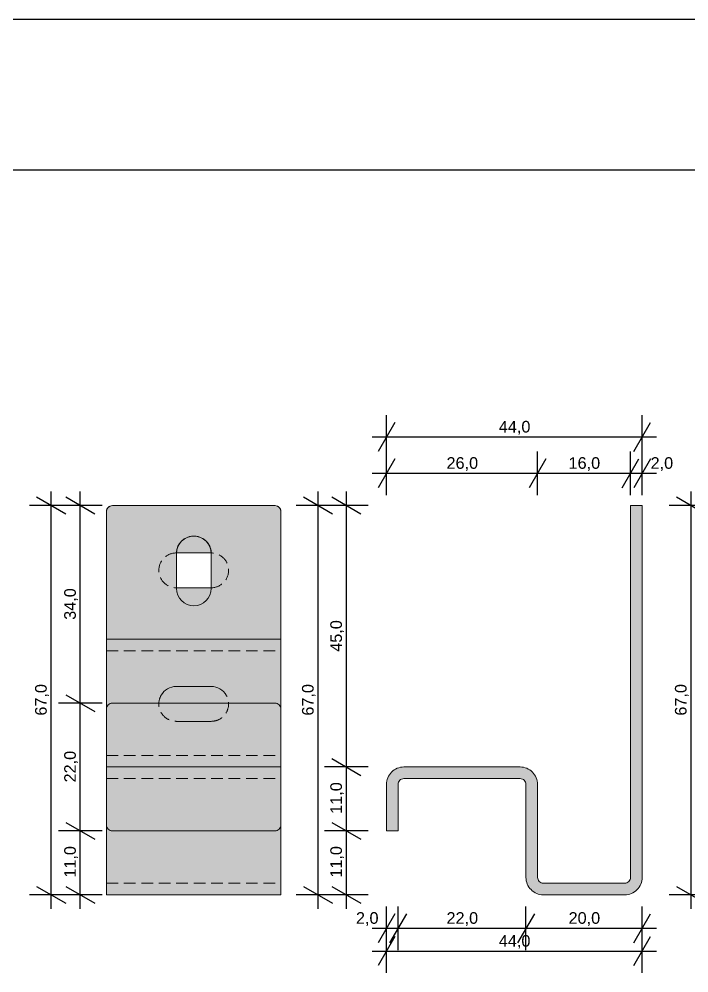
# Model space of a CAD drawing. Extents: x -106823 to -42801, y 48734 to 74234.
# Drawn here: x -51002 to -49850, y 72591 to 74234 of the extents above; entities that cross this region are included whole.
import ezdxf

# ---------------------------------------------------------------- set-up
doc = ezdxf.new("R2010")
doc.units = 0
doc.header["$MEASUREMENT"] = 0
doc.linetypes.add('Hidden Line', pattern=[30, 20, -10])
for name, color, linetype, lineweight, true_color in [('0_Pen_No__2', 7, 'Continuous', 15, 0x7f7f7f), ('2D Drafting - General_Pen_No__141', 7, 'Continuous', 0, 0xe8e8e8), ('2D Drafting - General_Pen_No__2', 7, 'Continuous', 15, 0x7f7f7f), ('2D Drafting - General_Pen_No__5', 7, 'Continuous', 25, 0x40a5ff), ('Dimensioning - General_Pen_No__5', 7, 'Continuous', 25, 0x40a5ff), ('ELE-VIEW_1_Pen_No__2', 7, 'Continuous', 15, 0x7f7f7f), ('ELE-warstwy_Pen_No__2', 7, 'Continuous', 15, 0x7f7f7f), ('F0-warstwy_Pen_No__2', 7, 'Continuous', 15, 0x7f7f7f)]:
    doc.layers.add(name, color=color, linetype=linetype, lineweight=lineweight, true_color=true_color)
doc.layers.add('Dimensioning - General', color=7, linetype='Continuous')
doc.styles.add('GENERATED_STYLE_2', font='arial.ttf')
doc.dimstyles.new('GENERATED_STYLE__3', dxfattribs={"dimtxt": 20, "dimasz": 38, "dimexe": 0.18, "dimexo": 0, "dimgap": 0.09, "dimtad": 1, "dimtih": 1, "dimtoh": 1, "dimdec": 1, "dimlfac": 0.1, "dimzin": 0, "dimdsep": 46, "dimtxsty": 'GENERATED_STYLE_2', "dimblk": 'ARROWHEAD_2', "dimblk1": 'ARROWHEAD_2', "dimblk2": 'ARROWHEAD_2', "dimcen": 0.09, "dimclrd": 256, "dimclre": 256, "dimclrt": 256, "dimadec": 0, "dimazin": 0, "dimtfac": 1, "dimtdec": 4, "dimtmove": 0, "dimatfit": 3, "dimfxl": 0, "dimtolj": 1, "dimtzin": 0, "dimarcsym": 0})
doc.dimstyles.new('GENERATED_STYLE__4', dxfattribs={"dimtxt": 20, "dimasz": 38, "dimexe": 0.18, "dimexo": 0, "dimgap": 0.09, "dimtad": 1, "dimdec": 1, "dimlfac": 0.1, "dimzin": 0, "dimdsep": 46, "dimtxsty": 'GENERATED_STYLE_2', "dimblk": 'ARROWHEAD_2', "dimblk1": 'ARROWHEAD_2', "dimblk2": 'ARROWHEAD_2', "dimcen": 0.09, "dimclrd": 256, "dimclre": 256, "dimclrt": 256, "dimadec": 0, "dimazin": 0, "dimtfac": 1, "dimtdec": 4, "dimtmove": 0, "dimatfit": 3, "dimfxl": 0, "dimtolj": 1, "dimtzin": 0, "dimarcsym": 0})

# ---------------------------------------------------------------- blocks, each defined once
blk = doc.blocks.new('*D83')
at = {"layer": 'Dimensioning - General_Pen_No__5', "linetype": 'Continuous'}
for p, q in [((-50370.2, 73414.3), (-50370.2, 73489.3)), ((-50110.2, 73414.3), (-50110.2, 73489.3)), ((-50355.7, 73476.8), (-50384.6, 73426.8)), ((-50095.7, 73476.8), (-50124.6, 73426.8)), ((-50394.6, 73451.8), (-50370.2, 73451.8)), ((-50370.2, 73451.8), (-50110.2, 73451.8))]:
    blk.add_line(p, q, dxfattribs=at)
at = {"layer": 'Dimensioning - General_Pen_No__5', "char_height": 20, "attachment_point": 7, "style": 'GENERATED_STYLE_2'}
for s, insert in [('{26,0}', (-50266.8, 73455.8)), ('{16,0}', (-50056.8, 73455.8)), ('{2,0}', (-49915.7, 73455.8))]:
    blk.add_mtext(s, dxfattribs=dict(at, insert=insert))
blk = doc.blocks.new('ARROWHEAD_2')
at = {"color": 0, "linetype": 'Continuous', "lineweight": 0}
for p, q in [((-0.378, -0.655), (0.378, 0.655)), ((0, 0), (-1, 0))]:
    blk.add_line(p, q, dxfattribs=at)
blk = doc.blocks.new('*D84')
at = {"layer": 'Dimensioning - General_Pen_No__5', "linetype": 'Continuous'}
for p, q in [((-50110.2, 73414.3), (-50110.2, 73489.3)), ((-49950.2, 73414.3), (-49950.2, 73489.3)), ((-50095.7, 73476.8), (-50124.6, 73426.8)), ((-49964.6, 73426.8), (-49935.7, 73476.8)), ((-50110.2, 73451.8), (-49950.2, 73451.8))]:
    blk.add_line(p, q, dxfattribs=at)
at = {"layer": 'Dimensioning - General_Pen_No__5', "char_height": 20, "attachment_point": 7, "style": 'GENERATED_STYLE_2'}
for s, insert in [('{26,0}', (-50266.8, 73455.8)), ('{16,0}', (-50056.8, 73455.8)), ('{2,0}', (-49915.7, 73455.8))]:
    blk.add_mtext(s, dxfattribs=dict(at, insert=insert))
blk = doc.blocks.new('*D85')
at = {"layer": 'Dimensioning - General_Pen_No__5', "linetype": 'Continuous'}
for p, q in [((-49950.2, 73414.3), (-49950.2, 73489.3)), ((-49930.2, 73414.3), (-49930.2, 73489.3)), ((-49964.6, 73426.8), (-49935.7, 73476.8)), ((-49915.7, 73476.8), (-49944.6, 73426.8)), ((-49950.2, 73451.8), (-49930.2, 73451.8)), ((-49930.2, 73451.8), (-49905.7, 73451.8))]:
    blk.add_line(p, q, dxfattribs=at)
at = {"layer": 'Dimensioning - General_Pen_No__5', "char_height": 20, "attachment_point": 7, "style": 'GENERATED_STYLE_2'}
for s, insert in [('{26,0}', (-50266.8, 73455.8)), ('{16,0}', (-50056.8, 73455.8)), ('{2,0}', (-49915.7, 73455.8))]:
    blk.add_mtext(s, dxfattribs=dict(at, insert=insert))
blk = doc.blocks.new('*D86')
at = {"layer": 'Dimensioning - General_Pen_No__5', "linetype": 'Continuous'}
for p, q in [((-50370.2, 73476.8), (-50370.2, 73551.8)), ((-49930.2, 73476.8), (-49930.2, 73551.8)), ((-50355.7, 73539.3), (-50384.6, 73489.3)), ((-49944.6, 73489.3), (-49915.7, 73539.3)), ((-50394.6, 73514.3), (-50370.2, 73514.3)), ((-50370.2, 73514.3), (-49930.2, 73514.3)), ((-49930.2, 73514.3), (-49905.7, 73514.3))]:
    blk.add_line(p, q, dxfattribs=at)
at = {"layer": 'Dimensioning - General_Pen_No__5', "insert": (-50176.8, 73518.3), "char_height": 20, "attachment_point": 7, "style": 'GENERATED_STYLE_2'}
blk.add_mtext('{44,0}', dxfattribs=at)
blk = doc.blocks.new('*D87')
at = {"layer": 'Dimensioning - General_Pen_No__5', "linetype": 'Continuous'}
for p, q in [((-50464, 72850.5), (-50414, 72821.6)), ((-50401.5, 72836.1), (-50476.5, 72836.1)), ((-50439, 72726.1), (-50439, 72836.1)), ((-50401.5, 72726.1), (-50476.5, 72726.1)), ((-50464, 72740.5), (-50414, 72711.6)), ((-50439, 72701.6), (-50439, 72726.1))]:
    blk.add_line(p, q, dxfattribs=at)
at = {"layer": 'Dimensioning - General_Pen_No__5', "char_height": 20, "attachment_point": 7, "rotation": 90, "style": 'GENERATED_STYLE_2'}
for s, insert in [('{45,0}', (-50443, 73144.5)), ('{11,0}', (-50443, 72865.5)), ('{11,0}', (-50443, 72755.5))]:
    blk.add_mtext(s, dxfattribs=dict(at, insert=insert))
blk = doc.blocks.new('*D88')
at = {"layer": 'Dimensioning - General_Pen_No__5', "linetype": 'Continuous'}
for p, q in [((-50464, 72960.5), (-50414, 72931.6)), ((-50401.5, 72946.1), (-50476.5, 72946.1)), ((-50439, 72836.1), (-50439, 72946.1)), ((-50464, 72850.5), (-50414, 72821.6)), ((-50401.5, 72836.1), (-50476.5, 72836.1))]:
    blk.add_line(p, q, dxfattribs=at)
at = {"layer": 'Dimensioning - General_Pen_No__5', "char_height": 20, "attachment_point": 7, "rotation": 90, "style": 'GENERATED_STYLE_2'}
for s, insert in [('{45,0}', (-50443, 73144.5)), ('{11,0}', (-50443, 72865.5)), ('{11,0}', (-50443, 72755.5))]:
    blk.add_mtext(s, dxfattribs=dict(at, insert=insert))
blk = doc.blocks.new('*D89')
at = {"layer": 'Dimensioning - General_Pen_No__5', "linetype": 'Continuous'}
for p, q in [((-50439, 73396.1), (-50439, 73420.5)), ((-50414, 73381.6), (-50464, 73410.5)), ((-50401.5, 73396.1), (-50476.5, 73396.1)), ((-50439, 72946.1), (-50439, 73396.1)), ((-50464, 72960.5), (-50414, 72931.6)), ((-50401.5, 72946.1), (-50476.5, 72946.1))]:
    blk.add_line(p, q, dxfattribs=at)
at = {"layer": 'Dimensioning - General_Pen_No__5', "char_height": 20, "attachment_point": 7, "rotation": 90, "style": 'GENERATED_STYLE_2'}
for s, insert in [('{45,0}', (-50443, 73144.5)), ('{11,0}', (-50443, 72865.5)), ('{11,0}', (-50443, 72755.5))]:
    blk.add_mtext(s, dxfattribs=dict(at, insert=insert))
blk = doc.blocks.new('*D90')
at = {"layer": 'Dimensioning - General_Pen_No__5', "linetype": 'Continuous'}
for p, q in [((-50355.7, 72693.4), (-50384.6, 72643.4)), ((-50370.2, 72630.9), (-50370.2, 72705.9)), ((-50335.7, 72693.4), (-50364.6, 72643.4)), ((-50350.2, 72630.9), (-50350.2, 72705.9)), ((-50394.6, 72668.4), (-50370.2, 72668.4)), ((-50370.2, 72668.4), (-50350.2, 72668.4))]:
    blk.add_line(p, q, dxfattribs=at)
at = {"layer": 'Dimensioning - General_Pen_No__5', "char_height": 20, "attachment_point": 7, "style": 'GENERATED_STYLE_2'}
for s, insert in [('{2,0}', (-50422.6, 72672.4)), ('{22,0}', (-50266.8, 72672.4)), ('{20,0}', (-50056.8, 72672.4))]:
    blk.add_mtext(s, dxfattribs=dict(at, insert=insert))
blk = doc.blocks.new('*D91')
at = {"layer": 'Dimensioning - General_Pen_No__5', "linetype": 'Continuous'}
for p, q in [((-50335.7, 72693.4), (-50364.6, 72643.4)), ((-50350.2, 72630.9), (-50350.2, 72705.9)), ((-50115.7, 72693.4), (-50144.6, 72643.4)), ((-50130.2, 72630.9), (-50130.2, 72705.9)), ((-50350.2, 72668.4), (-50130.2, 72668.4))]:
    blk.add_line(p, q, dxfattribs=at)
at = {"layer": 'Dimensioning - General_Pen_No__5', "char_height": 20, "attachment_point": 7, "style": 'GENERATED_STYLE_2'}
for s, insert in [('{2,0}', (-50422.6, 72672.4)), ('{22,0}', (-50266.8, 72672.4)), ('{20,0}', (-50056.8, 72672.4))]:
    blk.add_mtext(s, dxfattribs=dict(at, insert=insert))
blk = doc.blocks.new('*D92')
at = {"layer": 'Dimensioning - General_Pen_No__5', "linetype": 'Continuous'}
for p, q in [((-50115.7, 72693.4), (-50144.6, 72643.4)), ((-50130.2, 72630.9), (-50130.2, 72705.9)), ((-49944.6, 72643.4), (-49915.7, 72693.4)), ((-49930.2, 72630.9), (-49930.2, 72705.9)), ((-50130.2, 72668.4), (-49930.2, 72668.4)), ((-49930.2, 72668.4), (-49905.7, 72668.4))]:
    blk.add_line(p, q, dxfattribs=at)
at = {"layer": 'Dimensioning - General_Pen_No__5', "char_height": 20, "attachment_point": 7, "style": 'GENERATED_STYLE_2'}
for s, insert in [('{2,0}', (-50422.6, 72672.4)), ('{22,0}', (-50266.8, 72672.4)), ('{20,0}', (-50056.8, 72672.4))]:
    blk.add_mtext(s, dxfattribs=dict(at, insert=insert))
blk = doc.blocks.new('*D93')
at = {"layer": 'Dimensioning - General_Pen_No__5', "linetype": 'Continuous'}
for p, q in [((-50370.2, 72591.5), (-50370.2, 72666.5)), ((-49930.2, 72591.5), (-49930.2, 72666.5)), ((-50355.7, 72654), (-50384.6, 72604)), ((-49944.6, 72604), (-49915.7, 72654)), ((-50394.6, 72629), (-50370.2, 72629)), ((-50370.2, 72629), (-49930.2, 72629)), ((-49930.2, 72629), (-49905.7, 72629))]:
    blk.add_line(p, q, dxfattribs=at)
at = {"layer": 'Dimensioning - General_Pen_No__5', "insert": (-50176.8, 72633), "char_height": 20, "attachment_point": 7, "style": 'GENERATED_STYLE_2'}
blk.add_mtext('{44,0}', dxfattribs=at)
blk = doc.blocks.new('*D94')
at = {"layer": 'Dimensioning - General_Pen_No__5', "linetype": 'Continuous'}
for p, q in [((-49846.1, 73396.1), (-49846.1, 73420.5)), ((-49821.1, 73381.6), (-49871.1, 73410.5)), ((-49808.6, 73396.1), (-49883.6, 73396.1)), ((-49846.1, 72726.1), (-49846.1, 73396.1)), ((-49808.6, 72726.1), (-49883.6, 72726.1)), ((-49871.1, 72740.5), (-49821.1, 72711.6)), ((-49846.1, 72701.6), (-49846.1, 72726.1))]:
    blk.add_line(p, q, dxfattribs=at)
at = {"layer": 'Dimensioning - General_Pen_No__5', "insert": (-49850.1, 73034.5), "char_height": 20, "attachment_point": 7, "rotation": 90, "style": 'GENERATED_STYLE_2'}
blk.add_mtext('{67,0}', dxfattribs=at)
blk = doc.blocks.new('*D95')
at = {"layer": 'Dimensioning - General_Pen_No__5', "linetype": 'Continuous'}
for p, q in [((-50487.7, 73396.1), (-50487.7, 73420.5)), ((-50462.7, 73381.6), (-50512.7, 73410.5)), ((-50450.2, 73396.1), (-50525.2, 73396.1)), ((-50487.7, 72726.1), (-50487.7, 73396.1)), ((-50450.2, 72726.1), (-50525.2, 72726.1)), ((-50512.7, 72740.5), (-50462.7, 72711.6)), ((-50487.7, 72701.6), (-50487.7, 72726.1))]:
    blk.add_line(p, q, dxfattribs=at)
at = {"layer": 'Dimensioning - General_Pen_No__5', "insert": (-50491.7, 73034.5), "char_height": 20, "attachment_point": 7, "rotation": 90, "style": 'GENERATED_STYLE_2'}
blk.add_mtext('{67,0}', dxfattribs=at)
blk = doc.blocks.new('*D130')
at = {"layer": 'Dimensioning - General_Pen_No__5', "linetype": 'Continuous'}
for p, q in [((-50921.8, 72850.5), (-50871.8, 72821.6)), ((-50859.3, 72836.1), (-50934.3, 72836.1)), ((-50896.8, 72726.1), (-50896.8, 72836.1)), ((-50859.3, 72726.1), (-50934.3, 72726.1)), ((-50921.8, 72740.5), (-50871.8, 72711.6)), ((-50896.8, 72701.6), (-50896.8, 72726.1))]:
    blk.add_line(p, q, dxfattribs=at)
at = {"layer": 'Dimensioning - General_Pen_No__5', "char_height": 20, "attachment_point": 7, "rotation": 90, "style": 'GENERATED_STYLE_2'}
for s, insert in [('{34,0}', (-50900.8, 73199.5)), ('{22,0}', (-50900.8, 72919.5)), ('{11,0}', (-50900.8, 72755.5))]:
    blk.add_mtext(s, dxfattribs=dict(at, insert=insert))
blk = doc.blocks.new('*D131')
at = {"layer": 'Dimensioning - General_Pen_No__5', "linetype": 'Continuous'}
for p, q in [((-50921.8, 73070.5), (-50871.8, 73041.6)), ((-50859.3, 73056.1), (-50934.3, 73056.1)), ((-50896.8, 72836.1), (-50896.8, 73056.1)), ((-50921.8, 72850.5), (-50871.8, 72821.6)), ((-50859.3, 72836.1), (-50934.3, 72836.1))]:
    blk.add_line(p, q, dxfattribs=at)
at = {"layer": 'Dimensioning - General_Pen_No__5', "char_height": 20, "attachment_point": 7, "rotation": 90, "style": 'GENERATED_STYLE_2'}
for s, insert in [('{34,0}', (-50900.8, 73199.5)), ('{22,0}', (-50900.8, 72919.5)), ('{11,0}', (-50900.8, 72755.5))]:
    blk.add_mtext(s, dxfattribs=dict(at, insert=insert))
blk = doc.blocks.new('*D132')
at = {"layer": 'Dimensioning - General_Pen_No__5', "linetype": 'Continuous'}
for p, q in [((-50896.8, 73396.1), (-50896.8, 73420.5)), ((-50871.8, 73381.6), (-50921.8, 73410.5)), ((-50859.3, 73396.1), (-50934.3, 73396.1)), ((-50896.8, 73056.1), (-50896.8, 73396.1)), ((-50921.8, 73070.5), (-50871.8, 73041.6)), ((-50859.3, 73056.1), (-50934.3, 73056.1))]:
    blk.add_line(p, q, dxfattribs=at)
at = {"layer": 'Dimensioning - General_Pen_No__5', "char_height": 20, "attachment_point": 7, "rotation": 90, "style": 'GENERATED_STYLE_2'}
for s, insert in [('{34,0}', (-50900.8, 73199.5)), ('{22,0}', (-50900.8, 72919.5)), ('{11,0}', (-50900.8, 72755.5))]:
    blk.add_mtext(s, dxfattribs=dict(at, insert=insert))
blk = doc.blocks.new('*D133')
at = {"layer": 'Dimensioning - General_Pen_No__5', "linetype": 'Continuous'}
for p, q in [((-50946.9, 73396.1), (-50946.9, 73420.5)), ((-50921.9, 73381.6), (-50971.9, 73410.5)), ((-50909.4, 73396.1), (-50984.4, 73396.1)), ((-50946.9, 72726.1), (-50946.9, 73396.1)), ((-50909.4, 72726.1), (-50984.4, 72726.1)), ((-50971.9, 72740.5), (-50921.9, 72711.6)), ((-50946.9, 72701.6), (-50946.9, 72726.1))]:
    blk.add_line(p, q, dxfattribs=at)
at = {"layer": 'Dimensioning - General_Pen_No__5', "insert": (-50950.9, 73034.5), "char_height": 20, "attachment_point": 7, "rotation": 90, "style": 'GENERATED_STYLE_2'}
blk.add_mtext('{67,0}', dxfattribs=at)

msp = doc.modelspace()

# ---------------------------------------------------------------- hatches: boundary and pattern name
at = {"layer": '2D Drafting - General_Pen_No__141', "linetype": 'Continuous'}
h = msp.add_hatch(color=256, dxfattribs=at)
h.paths.add_polyline_path([(-50851.7, 73386.08), (-50851.7, 73166.08), (-50551.7, 73166.08), (-50551.7, 73386.08, 0.4142136), (-50561.7, 73396.08), (-50841.7, 73396.08, 0.4142136)], flags=0)
h.paths.add_polyline_path([(-50731.47, 73313.69, -1.0000005), (-50671.47, 73313.69), (-50671.47, 73253.69, -1), (-50731.47, 73253.69)], flags=0)
for points in [[(-49930.16, 73396.08), (-49950.16, 73396.08), (-49950.16, 72756.08, -0.4142136), (-49960.16, 72746.08), (-50100.16, 72746.08, -0.4142136), (-50110.16, 72756.08), (-50110.16, 72916.08, 0.4142136), (-50140.16, 72946.08), (-50340.16, 72946.08, 0.4142136), (-50370.16, 72916.08), (-50370.16, 72836.08), (-50350.16, 72836.08), (-50350.16, 72916.08, -0.4142136), (-50340.16, 72926.08), (-50140.16, 72926.08, -0.4142136), (-50130.16, 72916.08), (-50130.16, 72756.08, 0.4142136), (-50100.16, 72726.08), (-49960.16, 72726.08, 0.4142136), (-49930.16, 72756.08)], [(-50671.49, 73314.68, 0.9675827), (-50731.45, 73314.68), (-50671.7, 73314.68, -0.0017579)], [(-50731.47, 73253.69, 1), (-50671.47, 73253.69), (-50671.47, 73254.68, -0.0018935), (-50671.7, 73254.68), (-50731.47, 73254.68)], [(-50851.7, 73166.08), (-50551.7, 73166.08), (-50551.7, 72726.08), (-50851.7, 72726.08)]]:
    msp.add_hatch(color=256, dxfattribs=at).paths.add_polyline_path(points, flags=0)

# ---------------------------------------------------------------- linework, layer by layer
at = {"layer": '0_Pen_No__2', "linetype": 'Continuous'}
for p, q in [((-50731.7, 73314.68), (-50671.7, 73314.68)), ((-50671.7, 73254.68), (-50731.7, 73254.68)), ((-50731.7, 73084.68), (-50671.7, 73084.68)), ((-50671.7, 73024.68), (-50731.7, 73024.68))]:
    msp.add_line(p, q, dxfattribs=at)
at = {"layer": '2D Drafting - General_Pen_No__2', "linetype": 'Continuous', "flags": 128}
for points in [[(-50851.7, 73386.08), (-50851.7, 73166.08), (-50551.7, 73166.08), (-50551.7, 73386.08, 0.4142136), (-50561.7, 73396.08), (-50841.7, 73396.08, 0.4142136)], [(-49930.16, 73396.08), (-49950.16, 73396.08), (-49950.16, 72756.08, -0.4142136), (-49960.16, 72746.08), (-50100.16, 72746.08, -0.4142136), (-50110.16, 72756.08), (-50110.16, 72916.08, 0.4142136), (-50140.16, 72946.08), (-50340.16, 72946.08, 0.4142136), (-50370.16, 72916.08), (-50370.16, 72836.08), (-50350.16, 72836.08), (-50350.16, 72916.08, -0.4142136), (-50340.16, 72926.08), (-50140.16, 72926.08, -0.4142136), (-50130.16, 72916.08), (-50130.16, 72756.08, 0.4142136), (-50100.16, 72726.08), (-49960.16, 72726.08, 0.4142136), (-49930.16, 72756.08)], [(-50731.47, 73313.69, -1.0000005), (-50671.47, 73313.69), (-50671.47, 73253.69, -1), (-50731.47, 73253.69)], [(-50671.49, 73314.68, 0.9675827), (-50731.45, 73314.68), (-50671.7, 73314.68, -0.0017579)], [(-50731.47, 73253.69, 1), (-50671.47, 73253.69), (-50671.47, 73254.68, -0.0018935), (-50671.7, 73254.68), (-50731.47, 73254.68)]]:
    msp.add_lwpolyline(points, format="xyb", close=True, dxfattribs=at)
msp.add_lwpolyline([(-50851.7, 73166.08), (-50551.7, 73166.08), (-50551.7, 72726.08), (-50851.7, 72726.08)], close=True, dxfattribs=at)
at = {"layer": '2D Drafting - General_Pen_No__5', "linetype": 'Continuous'}
for p, q in [((-98135.54, 74233.87), (-42800.66, 74233.87)), ((-97875.9, 73974.23), (-43060.3, 73974.23))]:
    msp.add_line(p, q, dxfattribs=at)
at = {"layer": 'ELE-VIEW_1_Pen_No__2', "linetype": 'Continuous'}
for p, q in [((-49950.16, 73396.08), (-49930.16, 73396.08)), ((-50851.7, 72946.08), (-50551.7, 72946.08)), ((-50370.16, 72836.08), (-50350.16, 72836.08))]:
    msp.add_line(p, q, dxfattribs=at)
at = {"layer": 'ELE-VIEW_1_Pen_No__2', "linetype": 'Continuous', "flags": 128}
for points in [[(-50370.16, 72836.08), (-50370.16, 72916.08, -0.4142136), (-50340.16, 72946.08), (-50140.16, 72946.08, -0.4142136), (-50110.16, 72916.08), (-50110.16, 72756.08, 0.4142136), (-50100.16, 72746.08), (-49960.16, 72746.08, 0.4142136), (-49950.16, 72756.08), (-49950.16, 73396.08)], [(-50350.16, 72836.08), (-50350.16, 72916.08, -0.4142136), (-50340.16, 72926.08), (-50140.16, 72926.08, -0.4142136), (-50130.16, 72916.08), (-50130.16, 72756.08, 0.4142136), (-50100.16, 72726.08), (-49960.16, 72726.08, 0.4142136), (-49930.16, 72756.08), (-49930.16, 73396.08)]]:
    msp.add_lwpolyline(points, format="xyb", dxfattribs=at)
for points in [[(-50671.47, 73253.69, -1), (-50731.47, 73253.69), (-50731.47, 73313.69, -1), (-50671.47, 73313.69)], [(-50841.7, 73056.08), (-50561.7, 73056.08, -0.4142136), (-50551.7, 73046.08), (-50551.7, 72846.08, -0.4142136), (-50561.7, 72836.08), (-50841.7, 72836.08, -0.4142136), (-50851.7, 72846.08), (-50851.7, 73046.08, -0.4142136)]]:
    msp.add_lwpolyline(points, format="xyb", close=True, dxfattribs=at)
at = {"layer": 'ELE-warstwy_Pen_No__2', "linetype": 'Continuous'}
for p, q in [((-50851.7, 72726.08), (-50851.7, 73386.08)), ((-50841.7, 73396.08), (-50561.7, 73396.08)), ((-50841.7, 73396.08), (-50561.7, 73396.08)), ((-50551.7, 72726.08), (-50551.7, 73386.08)), ((-50851.7, 73166.08), (-50551.7, 73166.08)), ((-50851.7, 72726.08), (-50551.7, 72726.08))]:
    msp.add_line(p, q, dxfattribs=at)
for centre, start, end in [((-50841.7, 73386.08), 90, 180), ((-50561.7, 73386.08), 0, 90), ((-50561.7, 73386.08), 0, 90)]:
    msp.add_arc(centre, 10, start, end, dxfattribs=at)
at = {"layer": 'F0-warstwy_Pen_No__2', "linetype": 'Hidden Line'}
for p, q in [((-50851.7, 73146.08), (-50551.7, 73146.08)), ((-50851.7, 72966.08), (-50551.7, 72966.08)), ((-50851.7, 72926.08), (-50551.7, 72926.08)), ((-50851.7, 72746.08), (-50551.7, 72746.08))]:
    msp.add_line(p, q, dxfattribs=at)
for centre, start, end in [((-50731.7, 73284.68), 90, 270), ((-50671.7, 73284.68), 270, 90), ((-50731.7, 73054.68), 150.35532, 270), ((-50671.7, 73054.68), 270, 29.64468)]:
    msp.add_arc(centre, 30, start, end, dxfattribs=at)
at = {"layer": 'F0-warstwy_Pen_No__2', "linetype": 'Continuous'}
for centre, start, end in [((-50731.7, 73054.68), 90, 150.35532), ((-50671.7, 73054.68), 29.64468, 90)]:
    msp.add_arc(centre, 30, start, end, dxfattribs=at)

# ---------------------------------------------------------------- dimensions: what is measured, and where the dimension line sits
at = {"layer": 'Dimensioning - General', "color": 161, "linetype": 'Continuous', "lineweight": 25, "true_color": 0x40a5ff}
for base, p1, p2, picture, middle in [((-50370.16, 73514.26), (-50370.16, 72916.08), (-49930.16, 73396.08), '*D86', (-50150.16, 73528.26)), ((-50370.16, 73451.8), (-50370.16, 72916.08), (-50110.16, 72916.08), '*D83', (-50240.16, 73465.8)), ((-50370.16, 73451.8), (-50110.16, 72916.08), (-49950.16, 73396.08), '*D84', (-50030.16, 73465.8)), ((-50370.16, 73451.8), (-49950.16, 73396.08), (-49930.16, 73396.08), '*D85', (-49896.69, 73465.8)), ((-50370.16, 72668.36), (-50370.16, 72836.08), (-50350.16, 72836.08), '*D90', (-50403.63, 72682.36)), ((-50370.16, 72668.36), (-50350.16, 72836.08), (-50130.16, 72756.08), '*D91', (-50240.16, 72682.36)), ((-50370.16, 72628.99), (-50370.16, 72836.08), (-49930.16, 72756.08), '*D93', (-50150.16, 72642.99)), ((-50370.16, 72668.36), (-50130.16, 72756.08), (-49930.16, 72756.08), '*D92', (-50030.16, 72682.36))]:
    dim = msp.add_linear_dim(base=base, p1=p1, p2=p2, dimstyle='GENERATED_STYLE__3', dxfattribs=at)
    dim.commit()
    dim.dimension.update_dxf_attribs({"geometry": picture, "text_midpoint": middle})
for base, p1, p2, picture, middle in [((-50946.93, 72726.08), (-50851.7, 72726.08), (-50841.7, 73396.08), '*D133', (-50960.93, 73061.08)), ((-50896.82, 72726.08), (-50841.7, 73056.08), (-50841.7, 73396.08), '*D132', (-50910.82, 73226.08)), ((-50487.69, 72726.08), (-49960.16, 72726.08), (-49950.16, 73396.08), '*D95', (-50501.69, 73061.08)), ((-50439.04, 72726.08), (-50340.16, 72946.08), (-49950.16, 73396.08), '*D89', (-50453.04, 73171.08)), ((-49846.14, 72726.08), (-49744.73, 72726.08), (-49734.73, 73396.08), '*D94', (-49860.14, 73061.08)), ((-50896.82, 72726.08), (-50851.7, 72726.08), (-50841.7, 72836.08), '*D130', (-50910.82, 72781.08)), ((-50896.82, 72726.08), (-50841.7, 72836.08), (-50841.7, 73056.08), '*D131', (-50910.82, 72946.08)), ((-50439.04, 72726.08), (-50100.16, 72726.08), (-50370.16, 72836.08), '*D87', (-50453.04, 72781.08)), ((-50439.04, 72726.08), (-50370.16, 72836.08), (-50340.16, 72946.08), '*D88', (-50453.04, 72891.08))]:
    dim = msp.add_linear_dim(base=base, p1=p1, p2=p2, angle=90, dimstyle='GENERATED_STYLE__4', dxfattribs=at)
    dim.commit()
    dim.dimension.update_dxf_attribs({"geometry": picture, "text_midpoint": middle})

doc.saveas('drawing.dxf')
